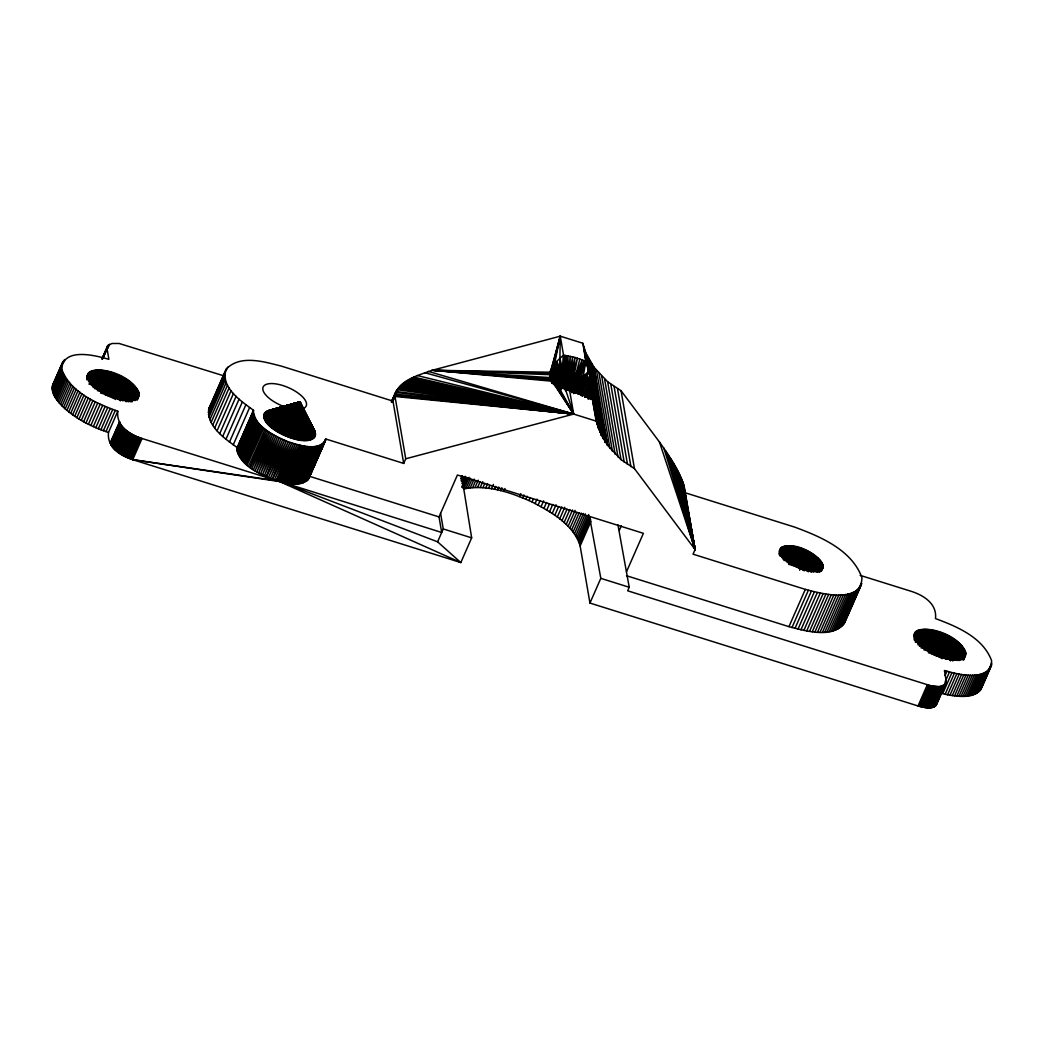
<?xml version="1.0" encoding="UTF-8"?>
<svg xmlns="http://www.w3.org/2000/svg" width="1044" height="1044" viewBox="0 0 1044 1044"><rect width="100%" height="100%" fill="white"/><g stroke="black" fill="none" stroke-linecap="round" stroke-linejoin="round"><path stroke-width="1.5" d="M403.702 463.432L392.988 401.131L281.502 366.157C264.302 361.863 240.564 354.334 226.365 368.923C219.749 387.154 241.007 401.066 253.561 410.331L237.21 447.602C238.554 466.329 261.248 474.642 276.373 480.632C286.317 483.111 304.313 488.722 309.468 476.286L325.832 439.015L403.702 463.432L405.738 458.786L395.023 396.485C397.686 380.016 419.179 375.188 432.307 370.255L560.276 336.181L559.701 370.711L554.729 384.27M299.25 439.968L299.837 401.914L268.96 410.462C244.688 423.89 320.456 457.35 314.505 430.598L299.837 401.914L268.217 410.697M597.807 406.246L599.321 403.415C599.334 407.121 595.471 403.48 595.002 401.809L592.183 397.934C578.624 393.027 562.638 390.939 551.65 381.19C545.294 371.259 556.7 361.015 563.538 355.156L575.022 357.453L585.88 361.25L591.439 381.112L598.786 400.309L607.543 445.305L621.01 459.621L634.452 468.625L695.069 549.535L693.033 554.168L805.316 589.39C821.067 593.488 861.339 604.58 861.952 577.671C851.747 549.797 820.532 536.655 794.601 527.089L683.859 492.35M582.435 396.328C595.354 379.886 588.385 360.924 582.787 343.241L560.276 336.181L551.049 369.628L552.172 372.969L550.031 379.076L552.172 372.969C565.039 366.809 580.177 374.561 591.439 381.112L584.536 395.78M936.977 703.043C934.706 710.703 923.666 707.427 918.041 705.966L589.951 603.067L580.138 545.96C573.443 524.088 550.997 512.017 532.062 501.981C511.012 492.52 487.274 484.22 463.967 488.905L469.082 477.278M617.931 524.78L629.219 587.263L627.666 590.8L930.334 685.634L939.287 686.613L945.003 684.707L946.269 681.38L944.428 670.496C958.261 674.568 990.156 682.632 991.63 660.748C983.122 637.519 957.113 626.57 935.502 618.596C937.238 603.628 923.34 595.184 911.268 591.335L860.099 575.335M298.036 439.746L299.837 401.914L268.96 410.462M965.87 653.87C961.981 664.519 946.282 658.66 938.373 656.193C928.873 651.834 915.601 646.288 914.074 634.621C923.274 619.209 974.718 641.212 963.429 659.821M951.945 672.597L942.654 693.764C955.038 696.296 978.659 701.216 982.508 684.381M549.47 378.411L551.154 374.078L550.097 372.212L432.307 370.255L551.65 381.19L553.333 383.814L550.475 378.411L550.527 375.37L552.172 372.969L550.514 370.946L551.154 374.078L549.535 378.672M461.709 476.194L471.666 537.856L460.822 562.559L132.732 459.673C120.647 455.85 106.762 447.367 108.498 432.425L117.789 411.245C96.192 403.271 70.144 392.322 61.687 369.093C63.11 347.208 95.043 355.286 108.863 359.332L107.036 348.461L107.702 345.838L111.865 343.502L119.12 343.476L223.677 375.788M556.778 385.797L562.324 370.711L563.538 355.156L560.276 336.181L551.715 368.284L552.811 372.499L550.123 380.147M108.498 432.425C92.12 427.127 76.316 419.127 63.567 407.421C57.12 401.274 47.894 390.521 54.614 381.569M296.822 439.485L299.837 401.914L267.512 410.944M845.823 617.904C838.893 640.885 805.903 630.994 788.951 626.661L626.53 575.727M237.21 447.602C224.708 438.389 205.72 426.017 209.061 408.1L225.426 370.829M139.27 394.632C135.315 405.281 119.682 399.408 111.747 396.942C102.26 392.583 88.988 387.037 87.461 375.37C96.674 360.141 146.121 381.36 137.364 399.447M823.063 566.996C821.406 553.712 787.32 537.334 779.555 550.827C781.643 560.654 792.709 565.261 801.061 568.836C805.994 570.559 811.253 571.877 816.525 571.394C820.989 573.13 825.921 562.011 821.354 571.251M295.596 439.211L299.837 401.914L269.77 410.279M253.405 411.127C255.375 427.818 274.611 435.674 288.17 441.795C299.197 445.057 319.36 452.639 325.832 439.015L308.111 479.548L325.128 441.299M561.228 389.542L568.158 371.442L570.285 356.265L569.724 371.768L563.238 388.342M294.356 438.898L299.837 401.914L266.886 411.232M579.303 394.502L586.624 378.202L588.516 371.573L583.818 346.895L585.88 361.25L583.178 376.453L575.975 392.805M293.103 438.545L299.837 401.914L272.967 409.587M551.937 383.174L556.269 371.129L554.494 364.134L560.276 336.181L552.511 366.927L553.568 372.069L550.893 379.716L553.568 372.069L551.715 368.284M291.85 438.18L299.837 401.914L266.285 411.558M560.276 336.181L553.437 365.544L554.377 371.703L551.141 380.89M579.851 358.953L576.158 373.595L569.385 390.104M290.558 437.749L299.837 401.914L265.763 411.923M289.292 437.319L299.837 401.914L265.307 412.315M572.738 391.369L579.603 374.887L584.066 360.506L570.677 390.573M573.717 393.562L581.391 375.644L585.88 361.25L582.787 343.241M288.013 436.836L299.837 401.914L273.397 409.887M549.496 379.585L551.623 373.504L550.514 370.946M549.47 379.611L551.623 373.504M550.084 380.173L552.811 372.499L551.049 369.628M551.467 382.117L555.291 371.39L553.437 365.544L556.269 371.129L551.832 383.187M552.981 383.213L557.352 370.933L555.695 362.686L558.501 370.79L553.607 384.349M550.854 379.611L553.568 372.069M551.075 380.903L554.377 371.703L552.511 366.927M551.454 381.934L555.291 371.39M552.955 382.991L557.352 370.933L554.494 364.134M553.477 384.362L558.501 370.79L557.013 361.224L559.701 370.711L554.599 384.283M552.85 383.004L557.352 370.933M555.369 385.771L560.993 370.685L560.041 358.222L562.324 370.711L556.609 385.797M557.509 387.415L563.708 370.816L563.538 355.156L565.169 370.972L558.84 387.559M286.761 436.327L299.837 401.914L264.863 412.732M555.212 385.771L560.993 370.685M117.789 411.245C116.054 426.2 129.939 434.682 142.023 438.493L272.327 479.261L288.17 441.795L270.318 478.491L286.343 441.09L268.321 477.682L284.529 440.346L266.311 476.821L280.98 438.767L264.341 475.907L279.205 437.919L262.396 474.968L277.495 437.044L260.491 473.976L275.799 436.131L258.638 472.958L274.128 435.191L256.811 471.914L272.497 434.226L255.023 470.818L270.918 433.247L253.327 469.722L269.378 432.242L251.656 468.586L267.916 431.224L250.077 467.438L265.085 429.136L248.55 466.263M557.313 387.389L563.708 370.816M560.21 387.755L566.644 371.181L567.975 355.808L568.158 371.442L561.006 389.503M556.452 385.784L562.324 370.711M558.644 387.533L565.169 370.972L565.744 355.443L566.644 371.181L560.002 387.716M626.544 571.694L643.391 533.327L457.416 474.994L439.015 516.91L441.703 532.479L282.728 482.354L300.711 445.423L285.808 482.981L302.434 445.762L287.322 483.241L304.13 446.036L288.81 483.45L305.762 446.258L290.245 483.62L307.38 446.414L291.667 483.75L308.92 446.532L293.038 483.829L310.459 446.597L294.369 483.868L311.908 446.597L295.661 483.881L313.304 446.558L296.927 483.829M564.7 388.694L571.316 372.147L575.022 357.453L572.908 372.577L565.561 390.6M567.897 389.621L574.539 373.073L577.436 358.17L572.908 372.577L565.326 390.521M563.029 388.29L569.724 371.768L572.647 356.826L571.316 372.147L564.491 388.642M561.385 387.963L568.158 371.442M142.023 438.493L132.732 459.673L276.373 480.632L291.811 443.061L274.35 479.979L289.984 442.447L272.327 479.261M567.675 389.542L574.539 373.073L567.453 389.477M570.885 390.652L577.802 374.196L582.291 359.828L569.163 390.025M285.495 435.805L299.837 401.914L314.831 431.289M298.127 483.75L314.662 446.454L299.276 483.62L315.94 446.297L300.372 483.45L317.154 446.088L301.416 483.241L318.303 445.84L302.408 482.981L319.386 445.527L303.36 482.693L320.377 445.175L304.222 482.354L322.165 444.3L306.466 481.127L322.922 443.791L307.093 480.632L323.601 443.23L307.641 480.123L324.201 442.63M276.373 480.632L293.625 443.635L277.965 481.114L295.413 444.157L279.57 481.571L460.822 562.559L437.593 541.823L281.162 481.989L297.201 444.627L279.57 481.571L132.732 459.673M572.517 391.278L585.88 361.25M256.589 420.615L240.303 457.99L257.385 421.659L241.203 459.151L258.26 422.716L242.195 460.339L259.225 423.799L243.291 461.526L260.243 424.869L244.479 462.714L261.378 425.939L245.758 463.901L262.527 427.009L247.115 465.102L263.793 428.079M282.728 482.354L298.975 445.057L281.162 481.989M308.541 478.974L325.689 439.811L308.88 478.335M577.763 393.679L584.927 377.315L588.516 371.573L585.045 350.497L589.977 376.466L580.608 395.232M52.487 385.51L62.601 362.255M53.91 382.469L63.201 361.289M52.291 386.632L63.906 360.389M52.2 387.794L61.492 366.627M60.382 369.419L62.235 365.191M63.475 362.359L64.715 359.541M52.213 389.007L61.505 367.84M52.396 390.26L61.687 369.093M52.657 391.552L61.948 370.385M53.074 392.883L62.366 371.716M53.596 394.254L62.901 373.073M54.236 395.637L63.527 374.457M55.006 397.059L64.297 375.879M55.893 398.495L65.185 377.328M56.911 399.956L66.203 378.789M58.02 401.431L67.325 380.264M59.234 402.906L68.526 381.739M60.591 404.419L69.883 383.239M62.027 405.92L71.318 384.74M63.567 407.421L72.858 386.241M65.198 408.922L74.489 387.742M66.933 410.409L76.238 389.229M68.76 411.897L78.052 390.717M70.679 413.372L79.97 392.192M87.017 376.114L88.257 373.282M87.383 375.67L88.623 372.838M87.161 376.649L89.027 372.421M87.017 377.68L89.497 372.029M86.926 378.724L90.032 371.677M86.9 379.82L90.619 371.351M87.552 379.533L91.272 371.064M72.662 414.82L81.954 393.653M88.231 379.272L91.95 370.803M88.362 380.46L92.694 370.568M88.544 381.686L93.503 370.398M89.379 381.53L94.338 370.228M74.711 416.256L84.003 395.076M89.04 384.244L95.239 370.124M89.967 384.166L96.165 370.046M102.181 358.34L107.702 345.838M90.932 384.114L97.131 370.007M102.09 358.797L107.989 345.473M102.077 359.267L108.302 345.133M76.851 417.665L86.143 396.485M103.121 357.531L108.693 344.82M102.743 358.823L109.111 344.533M91.324 385.523L98.149 369.994M107.715 348.513L109.581 344.272M92.368 385.549L99.193 370.033M92.838 387.024L100.276 370.098M79.044 419.049L88.335 397.868M93.947 387.141L101.385 370.202M94.469 388.681L102.521 370.333M81.301 420.406L90.606 399.239M95.656 388.877L103.708 370.516M96.844 389.086L104.896 370.737M83.624 421.737L92.916 400.557M97.444 390.743L106.11 370.985M98.658 391.03L107.336 371.272M85.973 423.003L95.265 401.823M99.911 391.343L108.589 371.573M100.537 393.105L109.842 371.938M88.401 424.255L97.692 403.075M101.803 393.484L111.095 372.317M103.082 393.901L112.374 372.734M113.652 373.165L104.348 394.345L110.651 396.968L119.943 375.801M90.841 425.456L100.133 404.289M105.627 394.815L114.918 373.648M93.321 426.604L102.612 405.437M106.906 395.311L116.197 374.143M108.145 395.846L117.45 374.679M109.398 396.394L118.69 375.227M95.813 427.701L105.118 406.534M98.345 428.758L107.636 407.591M121.169 376.414L111.865 397.581L113.065 398.195L122.37 377.028M114.253 398.834L123.557 377.667M100.89 429.763L110.181 408.596M115.401 399.5L124.706 378.319M117.163 398.769L125.828 378.998M103.408 430.702L112.7 409.535M118.259 399.461L126.937 379.703M119.342 400.165L128.007 380.407M105.966 431.603L115.271 410.436M120.36 400.883L129.038 381.112M121.978 400.204L130.043 381.856M122.931 400.935L130.983 382.587M124.458 400.27L131.896 383.331M125.332 401.013L132.771 384.075M126.141 401.757L133.58 384.818M127.538 401.105L134.35 385.575M110.286 442.8L119.577 421.632M128.255 401.849L135.067 386.319M110.416 443.322L119.708 422.154M110.586 443.87L119.877 422.703M110.768 444.405L120.06 423.225M129.534 401.183L135.72 387.063M111.042 444.966L120.334 423.799M130.148 401.927L136.346 387.807M111.356 445.54L120.647 424.36M131.322 401.248L136.894 388.538M111.708 446.114L121 424.934M112.1 446.688L121.391 425.508M131.844 401.992L137.416 389.281M112.556 447.276L121.848 426.109M133.515 399.878L137.847 389.999M113.026 447.863L122.318 426.696M133.893 400.596L138.226 390.704M113.587 448.476L122.879 427.309M134.846 399.878L138.565 391.409M135.12 400.557L138.839 392.087M114.161 449.077L123.453 427.909M135.929 399.813L139.035 392.753M136.699 399.043L139.178 393.392M114.762 449.677L124.066 428.497M136.764 399.669L139.243 394.032M137.247 400.009L139.1 395.78M115.414 450.264L124.706 429.097M116.106 450.864L125.397 429.697M116.837 451.465L126.128 430.285M117.607 452.052L126.898 430.885M118.403 452.639L127.694 431.472M119.225 453.213L128.516 432.046M120.086 453.775L129.378 432.607M120.96 454.323L130.252 433.156M121.861 454.858L131.153 433.691M122.787 455.406L132.079 434.226M123.74 455.915L133.032 434.748M124.706 456.411L133.997 435.244M125.685 456.894L134.976 435.713M126.663 457.35L135.955 436.183M127.655 457.794L136.947 436.614M128.673 458.212L137.965 437.031M129.704 458.616L138.996 437.449M130.722 458.995L140.013 437.827M131.74 459.347L141.031 438.18M208.461 410.161L226.365 368.923M215.938 394.045L225.099 373.165M226.404 370.189L227.709 367.201M208.252 412.367L224.617 375.096M208.422 414.703L224.786 377.432M208.944 417.169L225.295 379.899M209.87 419.74L226.235 382.469M211.149 422.402L227.514 385.132M212.767 425.13L229.132 387.859M214.751 427.909L231.115 390.639M217.1 430.754L233.464 393.471M219.736 433.599L236.101 396.315M222.698 436.457L239.063 399.186M225.948 439.302L242.299 402.031M229.458 442.121L245.823 404.85M233.217 444.888L249.581 407.617M253.561 410.331L237.027 448.489L253.314 411.949L236.949 449.403L253.314 412.811L236.975 450.382L253.418 413.711L237.132 451.373L253.601 414.612L237.38 452.404L253.875 415.564L237.745 453.474L254.24 416.543L238.228 454.571L254.71 417.522L238.802 455.68L255.258 418.54L239.507 456.828L255.871 419.571M250.077 467.438L266.468 430.18M305.788 481.571L322.165 444.3M391.435 401.836L395.976 391.5L573.665 414.077L596.176 421.123L601.501 435.413L607.543 445.305L594.153 367.41L586.48 354.046L591.439 381.112L584.366 395.663M391.435 401.992L396.459 390.613M391.97 401.287L397.059 389.699L573.665 414.077L569.515 389.908M391.957 401.966L393.236 399.043M394.528 396.12L397.738 388.799L573.665 414.077L565.313 388.877M392.413 401.483L394.945 395.689L573.665 414.077L558.318 386.332M396.55 392.322L398.495 387.885L573.665 414.077L556.883 385.575M392.988 401.131L395.023 396.485L573.665 414.077L555.578 384.766M398.991 388.942L400.27 386.019L573.665 414.077L554.403 383.931M400.009 388.055L401.314 385.092L573.665 414.077L553.359 383.057L554.142 384.766M460.782 478.596L462.061 475.686M461.2 478.987L462.466 476.077M461.096 480.932L463.014 476.573M461.774 481.48L463.693 477.121M461.957 483.568L465.154 476.299M437.593 541.823L443.256 528.943L440.581 513.374M461.657 487.209L466.133 477.03M462.753 488.018L467.216 477.839M465.963 488.448L470.426 478.269M468.064 488.07L471.901 479.34M470.283 487.783L474.12 479.052M472.619 487.587L475.816 480.318M475.046 487.47L478.23 480.201M477.578 487.457L480.136 481.649M480.201 487.535L482.746 481.715M482.902 487.705L484.821 483.346M485.708 487.979L487.626 483.62M488.566 488.331L489.845 485.421M491.476 488.775L493.394 484.416M494.464 489.31L495.73 486.4M497.505 489.923L498.771 487.013M500.572 490.641L501.851 487.731M503.678 491.437L504.957 488.527M519.52 496.579L520.799 493.668M522.692 497.831L523.971 494.921M525.85 499.149L527.129 496.239M528.982 500.533L530.261 497.636M532.062 501.981L533.34 499.071M535.115 503.469L537.034 499.11M538.143 505.035L540.061 500.676M541.092 506.64L543.65 500.82M543.976 508.284L546.534 502.477M546.821 509.981L549.366 504.161M549.562 511.717L552.746 504.448M552.224 513.478L556.047 504.748M554.795 515.266L558.631 506.549M557.287 517.08L561.75 506.914M559.675 518.92L564.778 507.293M561.946 520.773L567.049 509.146M564.099 522.639L569.854 509.563M566.161 524.519L572.543 509.981M568.093 526.398L575.113 510.412M569.88 528.277L576.901 512.291M571.551 530.143L579.211 512.695M573.104 532.009L581.404 513.113M574.5 533.849L583.426 513.504M575.753 535.663L585.319 513.857M576.862 537.464L586.428 515.658M577.828 539.252L588.672 514.535M578.637 540.988L589.482 516.271L600.809 578.35L589.951 603.067M579.276 542.684L590.134 517.968M579.798 544.342L590.656 519.638M580.138 545.96L590.982 521.243M619.405 530.156L621.35 525.719M779.294 551.115L780.573 548.191M779.62 550.762L780.899 547.839M779.372 551.898L781.303 547.513M779.189 553.072L781.76 547.226M779.033 554.247L782.23 546.939M779.568 553.999L782.778 546.704M779.516 555.251L783.365 546.482M780.129 555.056L783.979 546.286M780.168 556.361L784.657 546.142M780.873 556.243L785.362 546.012M781.617 556.139L786.106 545.921M781.76 557.535L786.902 545.842M782.582 557.509L787.711 545.816M782.804 558.958L788.572 545.816M783.679 558.984L789.46 545.829M783.927 560.497L790.347 545.881M784.879 560.589L791.3 545.986M785.845 560.719L792.265 546.103M786.824 560.863L793.244 546.26M787.202 562.507L794.249 546.43M788.207 562.716L795.267 546.651M788.611 564.413L796.298 546.886M789.629 564.673L797.329 547.147M790.699 564.974L798.399 547.434M791.744 565.3L799.443 547.761M792.827 565.639L800.526 548.113M793.884 566.018L801.583 548.478M794.967 566.409L802.666 548.883M796.024 566.827L803.723 549.301M797.094 567.27L804.793 549.744M798.125 567.74L805.824 550.201M799.169 568.223L806.868 550.684M799.56 570.181L807.899 551.18M801.205 569.241L808.904 551.702M802.223 569.789L809.909 552.25M803.175 570.337L810.875 552.811M804.128 570.911L811.827 553.385M805.694 570.024L812.754 553.959M806.581 570.624L813.628 554.547M807.469 571.238L814.516 555.16M808.291 571.838L815.351 555.76M809.739 570.99L816.16 556.387M810.496 571.616L816.904 557M811.227 572.242L817.648 557.626M812.571 571.407L818.339 558.266M788.951 626.661L805.316 589.39M813.198 572.047L818.979 558.892M814.437 571.198L819.566 559.519M815.012 571.838L820.153 560.145M816.173 571.003L820.662 560.772M791.978 627.574L808.343 590.304M816.63 571.629L821.132 561.398M817.061 572.242L821.55 562.011M818.078 571.381L821.915 562.612M818.392 571.981L822.241 563.212M819.305 571.094L822.515 563.786M819.54 571.681L822.75 564.373M794.993 628.41L811.358 591.139M819.697 572.229L822.907 564.921M821.093 569.841L823.011 565.457M821.158 570.376L823.09 565.992M821.197 570.885L823.116 566.5M797.981 629.167L814.346 591.896M800.931 629.845L817.295 592.574M803.854 630.446L820.219 593.175M806.712 630.954L823.077 593.684M809.531 631.385L825.895 594.114M812.271 631.724L828.623 594.454M814.946 631.972L831.311 594.702M817.543 632.142L833.895 594.858M820.049 632.22L836.414 594.949M822.489 632.207L838.854 594.936M824.825 632.103L841.19 594.832M827.057 631.92L843.421 594.649M829.197 631.646L845.562 594.362M831.207 631.281L847.571 594.01M833.125 630.837L849.49 593.553M834.913 630.302L851.278 593.031M836.57 629.676L852.935 592.405M838.11 628.971L854.475 591.7M839.52 628.201L855.884 590.917M840.772 627.34L857.137 590.056M841.921 626.4L858.285 589.129M851.056 605.977L853.026 601.501M854.331 598.525L856.954 592.561M842.926 625.395L859.29 588.124M846.345 617.813L861.404 583.531M843.761 624.299L861.796 583.374M844.479 623.151L861.391 584.653M913.983 634.909L915.223 632.09M913.8 635.913L915.666 631.672M914.257 635.509L916.123 631.281M914.166 636.566L916.645 630.928M914.139 637.649L917.232 630.602M914.152 638.771L917.872 630.302M914.231 639.933L918.563 630.054M914.975 639.698L919.307 629.819M915.17 640.938L920.116 629.649M915.379 642.191L920.952 629.48M916.254 642.073L921.839 629.362M917.206 642.008L922.779 629.297M917.559 643.365L923.744 629.245M917.95 644.774L924.762 629.245M918.994 644.8L925.806 629.271M919.464 646.275L926.889 629.336M920.573 646.393L928.012 629.454M921.108 647.946L929.16 629.597M922.27 648.115L930.334 629.767M923.47 648.337L931.522 629.989M924.057 649.994L932.736 630.237M925.284 650.281L933.962 630.511M926.524 650.595L935.202 630.824M927.79 650.947L936.455 631.176M937.734 631.568L928.442 652.748L929.708 653.152L939 631.985M940.266 632.416L930.974 653.583L937.277 656.219L946.569 635.052M932.253 654.066L941.544 632.899M933.506 654.562L942.797 633.382M934.771 655.097L944.063 633.917M936.024 655.645L945.316 634.465M947.782 635.652L938.491 656.833L939.691 657.446L948.983 636.266M918.041 705.966L927.333 684.786M919.033 706.266L928.325 685.086M940.879 658.085L950.17 636.918M920.038 706.553L929.33 685.373M942.027 658.738L951.319 637.571M921.043 706.801L930.334 685.634M922.035 707.023L931.326 685.856M943.776 658.007L952.454 638.249M923.013 707.232L932.305 686.065M944.872 658.712L953.55 638.954M923.966 707.401L933.258 686.234M924.88 707.532L934.171 686.365M945.929 659.403L954.607 639.646M925.806 707.662L935.098 686.482M947.6 658.712L955.651 640.363M926.694 707.741L935.985 686.574M948.578 659.443L956.643 641.094M927.568 707.793L936.859 686.626M928.416 707.819L937.708 686.652M949.557 660.186L957.609 641.838M929.212 707.819L938.504 686.639M929.982 707.78L939.287 686.613M950.458 660.93L958.522 642.582M930.739 707.728L940.031 686.547M945.094 675.507L946.947 671.266M951.932 660.252L959.371 643.313M931.444 707.636L940.748 686.456M932.135 707.506L941.427 686.339M952.767 661.009L960.206 644.07M932.775 707.362L942.066 686.182M933.349 707.179L942.641 685.999M954.164 660.356L960.976 644.827M933.91 706.971L943.215 685.804M945.133 681.849L949.479 671.971M934.419 706.736L943.711 685.569M934.889 706.475L944.181 685.308M938.778 697.823L940.644 693.594M942.497 689.353L946.216 680.884M955.495 659.678L961.694 645.57M935.307 706.188L946.269 681.38M935.698 705.874L946.269 681.876M936.311 705.17L946.255 682.345M956.173 660.434L962.372 646.327M957.387 659.756L962.959 647.058M957.948 660.5L963.521 647.789M959.084 659.821L964.043 648.533M959.514 660.539L964.473 649.251M945.12 694.338L954.412 673.158M960.532 659.847L964.865 649.968M961.472 659.116L965.178 650.647M961.72 659.795L965.439 651.339M962.555 659.051L965.648 652.004M962.685 659.691L965.778 652.644M947.547 694.834L956.839 673.654M963.39 658.921L965.87 653.27M963.703 659.795L965.739 655.032M949.923 695.265L959.227 674.085M952.285 695.63L961.576 674.45M954.555 695.891L963.847 674.724M956.8 696.113L966.091 674.933M958.953 696.257L968.245 675.09M961.054 696.322L970.359 675.142M963.09 696.309L972.382 675.129M965.034 696.217L974.326 675.05M966.901 696.061L976.192 674.894M968.662 695.826L977.954 674.659M970.346 695.526L979.637 674.359M971.938 695.147L981.243 673.98M973.426 694.704L982.73 673.537M974.835 694.195L984.127 673.028M976.101 693.607L985.392 672.44M977.275 692.968L986.567 671.788M978.319 692.237L987.624 671.07M979.285 691.467L988.577 670.287M983.122 682.972L984.361 680.14M986.228 675.912L991.8 663.201M980.094 690.619L989.399 669.439M982.43 685.556L991.735 664.375M980.799 689.719L991.513 665.498M266.311 476.821L282.754 439.576M284.294 482.693L300.711 445.423M573.482 393.457L581.391 375.644M571.642 392.674L579.603 374.887M580.999 395.454L588.294 379.142L580.803 395.35M577.554 393.575L584.927 377.315L577.345 393.471M575.753 392.701L583.178 376.453L588.516 371.573M579.094 394.384L586.624 378.202L589.977 376.466M284.242 435.257L299.837 401.914L315.079 431.968M582.252 396.211L589.886 380.107M585.175 397.151L592.026 382.678L588.098 357.531L593.905 387.324L588.268 398.899M586.376 397.346L592.64 384.231L588.098 357.531L591.439 381.112M587.615 397.503L593.279 385.771L587.498 397.412M584.875 397.32L592.026 382.678M586.232 397.242L592.64 384.231M590.212 397.607L594.519 388.864L589.951 360.911L595.719 391.8L592.196 398.978M209.061 408.1L211.345 404.472M590.826 398.978L595.132 390.339L589.951 360.911L593.905 387.324L588.137 398.808M592.679 400.439L596.294 393.197L591.948 364.199L598.512 399.317L595.576 405.007M595.719 391.8L592.065 399.069L595.719 391.8L591.948 364.199L598.173 398.234L595.106 403.989M593.214 401.705L596.829 394.554L591.948 364.199L597.768 397.085L594.806 402.814L597.768 397.085M589.39 398.978L594.519 388.864M592.627 400.374L596.294 393.197M597.325 395.859L593.631 403.088L597.325 395.859L591.948 364.199M283.015 434.682L299.837 401.914L315.288 432.634M590.747 398.899L595.132 390.339M593.162 401.64L596.829 394.554M596.529 404.641L598.786 400.309L594.153 367.41L607.621 381.726L621.063 390.743L659.43 441.951C669.23 456.019 679.67 470.518 684.355 487.235L695.069 549.535L659.43 441.951M599.869 431.942L595.002 401.809L593.788 401.888L594.258 401.353L599.869 431.942L595.445 402.527L601.501 435.413L596.816 404.198L603.354 438.793L597.625 404.863L599.178 402.044L596.907 406.286M595.485 405.085L598.512 399.317L594.153 367.41M597.755 405.633L599.269 402.762L597.755 405.607M596.515 404.602L598.786 400.309M597.664 404.902L599.178 402.044M597.807 406.273L599.321 403.415M281.776 434.069L299.837 401.914L314.505 430.598M280.575 433.456L299.837 401.914L315.418 433.286M279.387 432.816L299.837 401.914L313.161 428.431M278.239 432.164L299.837 401.914L315.51 433.912M277.104 431.472L299.837 401.914L312.6 427.701M276.007 430.781L299.837 401.914L315.523 434.513M274.924 430.076L299.837 401.914L309.977 423.355M273.906 429.371L299.837 401.914L315.484 435.1M272.928 428.64L299.837 401.914L315.379 435.674M271.949 427.896L299.837 401.914L303.869 410.749M271.048 427.153L299.837 401.914L315.197 436.196M270.174 426.409L299.837 401.914L302.956 409.039M269.365 425.665L299.837 401.914L314.975 436.705M268.582 424.908L299.837 401.914L314.662 437.188M297.331 403.715L299.837 401.914L302.89 409.261M267.864 424.164L299.837 401.914L314.309 437.632M267.212 423.42L299.837 401.914L302.603 409.013M297.109 403.65L299.837 401.914L313.918 438.062M266.572 422.663L299.837 401.914L313.435 438.454M266.037 421.933L299.837 401.914L301.416 406.325M297.122 403.454L299.837 401.914L312.887 438.806M265.541 421.202L299.837 401.914L312.326 439.132M265.085 420.484L299.837 401.914L300.829 404.968M297.148 403.297L299.837 401.914L311.673 439.42M264.706 419.779L299.837 401.914L310.995 439.681M264.38 419.075L299.837 401.914L301.09 406.325M294.082 404.602L299.837 401.914L310.251 439.902M264.119 418.396L299.837 401.914L309.442 440.098M263.91 417.731L299.837 401.914L300.568 404.981M294.16 404.341L299.837 401.914L308.606 440.242M263.767 417.091L299.837 401.914L307.706 440.359M263.688 416.452L299.837 401.914L300.398 404.863M293.821 404.289L299.837 401.914L306.779 440.438M263.688 415.851L299.837 401.914L305.814 440.477M263.727 415.264L299.837 401.914L304.796 440.49M289.475 405.738L299.837 401.914L303.752 440.451M263.845 414.703L299.837 401.914L302.669 440.385M289.645 405.45L299.837 401.914L301.546 440.281M264.002 414.181L299.837 401.914L300.411 440.15M264.249 413.672L299.837 401.914L281.88 407.538M278.5 408.922L283.068 407.421M289.162 405.411L299.837 401.914L264.537 413.189M274.415 409.887L278.892 408.478M405.738 458.786L573.665 414.077L428.379 371.39M270.605 410.135L272.419 409.94M551.65 381.19L551.989 381.921L550.997 380.199L432.307 370.255L549.836 373.465L550.788 374.705L550.097 372.212M551.036 380.12L550.462 379.155L432.307 370.255L549.692 374.666L550.527 375.37L549.836 373.465M432.307 370.255L550.332 377.589L549.692 375.84L550.318 376.819M394.971 394.906L573.665 414.077L424.556 372.63M395.076 394.084L573.665 414.077L417.208 375.514M395.572 392.374L573.665 414.077L413.802 377.106M399.343 386.946L573.665 414.077L412.132 377.954M402.41 384.166L573.665 414.077L410.553 378.789M403.584 383.252L573.665 414.077L409.026 379.677M404.837 382.352L573.665 414.077L407.565 380.538M406.168 381.438L573.665 414.077M309.468 476.286L439.015 516.91M443.256 528.943L471.666 537.856M600.809 578.35L629.219 587.263M311.334 426.213L312.012 426.957M550.997 380.199L551.467 381.008L550.462 379.155M550.71 379.259L549.81 376.975M549.692 374.666L550.358 376.075M663.827 448.033L695.069 549.535L683.415 483.607M666.02 451.23L695.069 549.535L683.037 482.55M668.16 454.518L695.069 549.535L682.619 481.428M670.222 457.768L695.069 549.535L682.15 480.227M671.266 459.425L695.069 549.535L681.628 478.987M672.245 461.083L695.069 549.535L681.066 477.708M673.21 462.701L695.069 549.535L680.453 476.364M674.15 464.319L695.069 549.535L679.814 474.981M675.063 465.924L695.069 549.535L679.122 473.558M675.938 467.503L695.069 549.535L678.378 472.097M676.799 469.056L695.069 549.535L677.608 470.609M607.543 445.305L599.308 403.963L605.337 442.095L598.003 405.059L603.354 438.793L597.233 404.589M598.342 405.15L605.337 442.095L599.23 404.406M598.643 405.111L605.337 442.095L599.086 404.759M598.891 404.994L605.337 442.095M595.889 403.167L601.501 435.413M621.063 390.743L634.452 468.625M617.513 388.707L630.902 466.603M614.094 386.515L627.483 464.41M610.792 384.192L624.182 462.074M607.621 381.726L621.01 459.621M604.606 379.116L617.996 456.998M601.749 376.375L615.138 454.257M599.047 373.504L612.437 451.399M596.515 370.503L609.905 448.398M596.176 421.123L592.183 397.934L597.207 424.777L593.488 400.491L598.447 428.392L594.258 401.353M284.373 406.69A23.529 9.605 23.7 0 1 263.375 386.554A23.529 9.605 23.7 0 1 294.186 390.547A23.529 9.605 23.7 0 1 301.846 408.961M599.008 401.209L596.737 405.516L599.008 401.209"/></g></svg>
